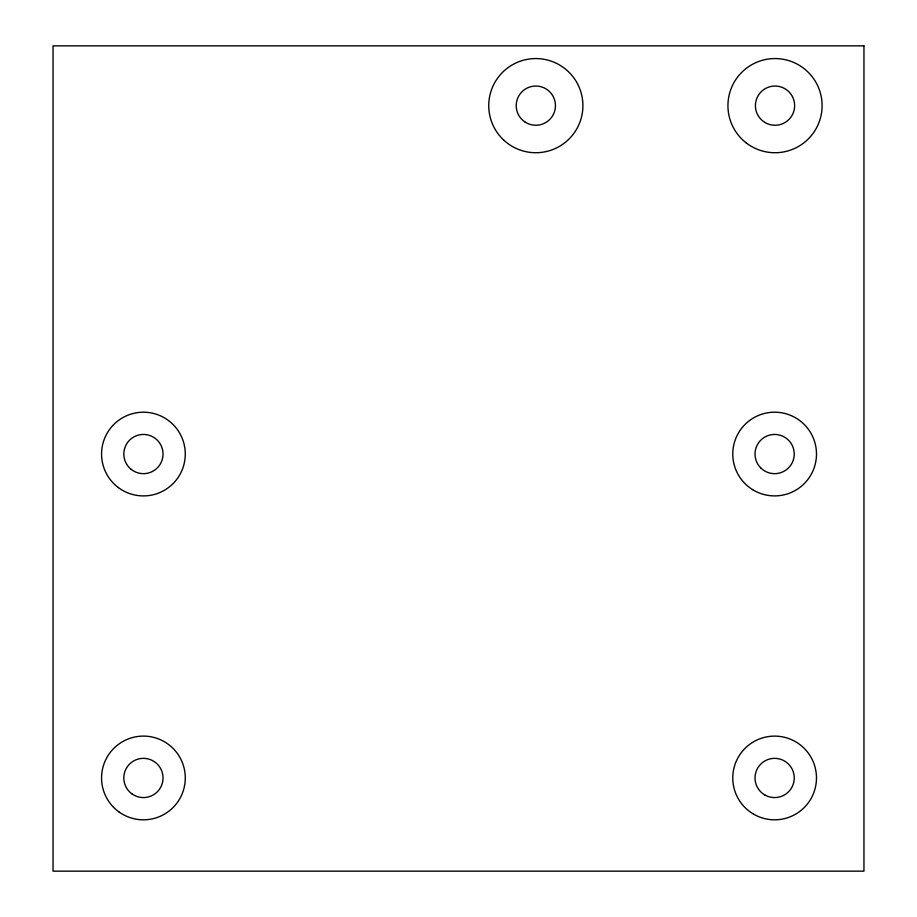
<?xml version="1.0" encoding="UTF-8"?>
<svg xmlns="http://www.w3.org/2000/svg" width="917" height="917" viewBox="0 0 917 917"><rect width="100%" height="100%" fill="white"/><g stroke="black" fill="none" stroke-linecap="round" stroke-linejoin="round"><path stroke-width="1.38" d="M863.952 45.85L53.048 45.85L53.048 871.15L863.952 871.15L863.952 45.85M752.593 489.632A41.85 41.85 0 0 0 816.462 455.348A41.85 41.85 0 0 0 754.829 417.178A41.85 41.85 0 0 0 752.593 489.632M760.789 467.957A19.624 19.624 0 0 0 793.583 459.085A19.624 19.624 0 0 0 769.501 435.117A19.624 19.624 0 0 0 760.789 467.957M132.14 794.019A19.624 19.624 0 0 0 162.962 779.702A19.624 19.624 0 0 0 135.154 760.17A19.624 19.624 0 0 0 132.14 794.019M131.097 469.309A19.624 19.624 0 0 0 162.802 457.102A19.624 19.624 0 0 0 136.369 435.747A19.624 19.624 0 0 0 131.097 469.309M118.912 811.889A41.85 41.85 0 0 0 185.062 782.224A41.85 41.85 0 0 0 126.294 739.767A41.85 41.85 0 0 0 118.912 811.889M118.362 487.58A41.85 41.85 0 0 0 184.982 458.993A41.85 41.85 0 0 0 126.913 415.596A41.85 41.85 0 0 0 118.362 487.58M753.694 814.204A41.85 41.85 0 0 0 816.474 777.96A41.85 41.85 0 0 0 753.694 741.715A41.85 41.85 0 0 0 753.694 814.204M764.938 122.477A19.624 19.624 0 0 0 794.638 105.971A19.624 19.624 0 0 0 765.489 88.502A19.624 19.624 0 0 0 764.938 122.477M745.945 142.685A47.088 47.088 0 0 0 821.632 112.31A47.088 47.088 0 0 0 757.476 61.955A47.088 47.088 0 0 0 745.945 142.685M504.086 140.427A47.088 47.088 0 0 0 581.814 115.737A47.088 47.088 0 0 0 521.567 60.774A47.088 47.088 0 0 0 504.086 140.427M764.675 794.867A19.624 19.624 0 0 0 794.248 778.12A19.624 19.624 0 0 0 764.961 760.892A19.624 19.624 0 0 0 764.675 794.867M524.902 121.938A19.624 19.624 0 0 0 555.404 106.968A19.624 19.624 0 0 0 527.172 88.043A19.624 19.624 0 0 0 524.902 121.938"/></g></svg>
